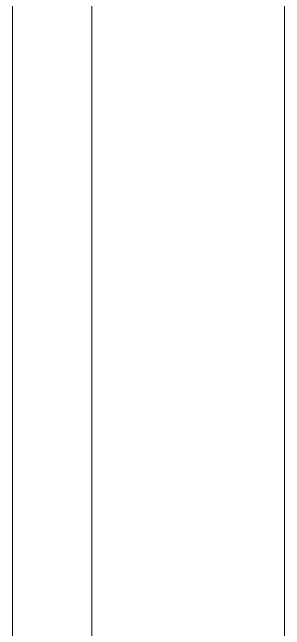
# Model space of a CAD drawing. Header units: metres. Extents: x 50 to 891, y -1294 to 247.
# Drawn here: x 288.47 to 291.9, y -1194.36 to -1186.6 of the extents above; entities that cross this region are included whole.
import ezdxf

# ---------------------------------------------------------------- set-up
doc = ezdxf.new("R2010")
doc.units = ezdxf.units.M
doc.layers.add('ПЛАН', color=8, linetype='Continuous')

msp = doc.modelspace()

# ---------------------------------------------------------------- linework, layer by layer
at = {"layer": 'ПЛАН', "color": 8, "lineweight": 13}
for p, q in [((291.8953, -1203.8173), (291.8953, -1139.0471)), ((288.4703, -1164.5188), (288.4703, -1200.5189)), ((289.4703, -1200.5189), (289.4703, -1164.5188)), ((288.4703, -1165.5188), (288.4703, -1200.4198)), ((289.4703, -1200.5189), (289.4703, -1165.5188))]:
    msp.add_line(p, q, dxfattribs=at)

doc.saveas('drawing.dxf')
